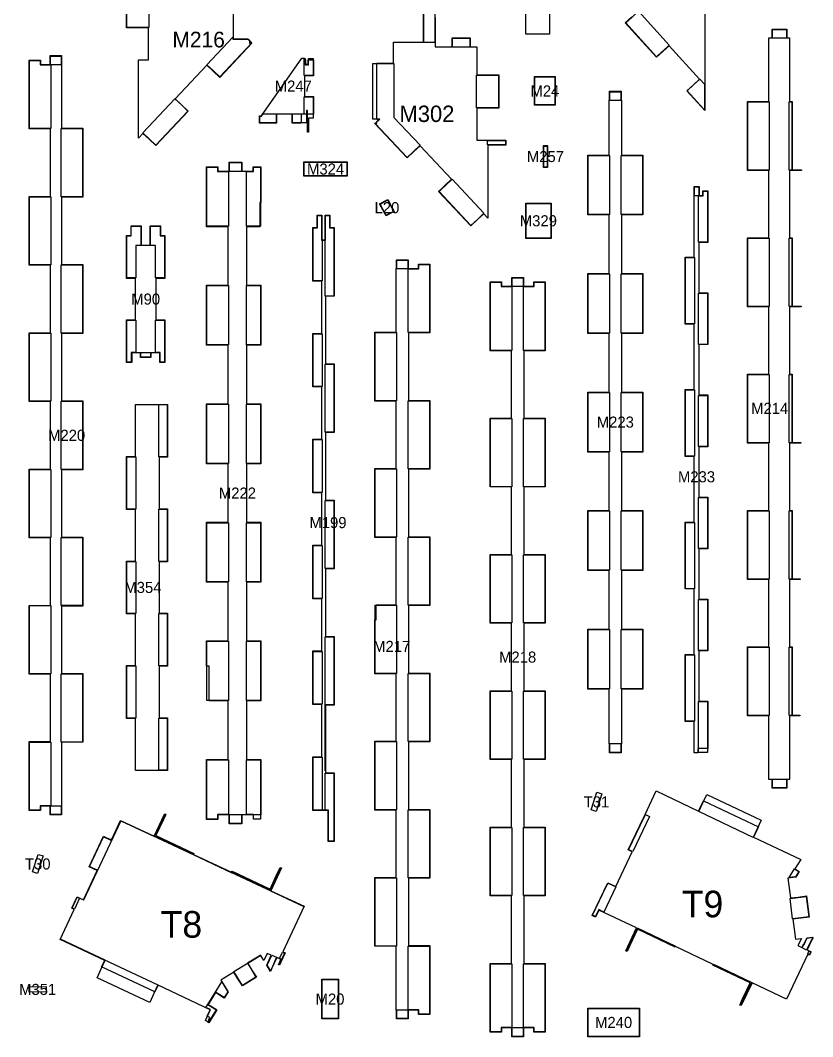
# Model space of a CAD drawing. Header units: millimetres. Extents: x 0 to 500, y 0 to 700.
# Drawn here: x 141 to 319.7, y 119 to 348.2 of the extents above; entities that cross this region are included whole.
import ezdxf
from ezdxf.enums import TextEntityAlignment as Align

# ---------------------------------------------------------------- set-up
doc = ezdxf.new("R2010")
doc.units = ezdxf.units.MM
doc.layers.add('CORTE', color=1, linetype='Continuous')
doc.layers.add('GRABADO', color=5, linetype='Continuous')

msp = doc.modelspace()

# ---------------------------------------------------------------- linework, layer by layer
at = {"layer": 'CORTE'}
for points in [[(189.01, 358.79), (189.01, 344), (192.37, 344), (192.75, 343.65), (192.75, 343), (193.28, 343), (186.03, 335.28), (184.52, 336.71), (183.11, 338.03), (175.99, 330.45), (177.4, 329.13), (178.92, 327.7), (171.6, 319.91), (170.08, 321.33), (168.67, 322.65), (167.67, 321.58), (167.67, 339.24), (169.95, 339.24), (169.95, 346.43), (167.55, 346.43), (166.15, 346.43), (165, 346.43), (165, 353.93)], [(260.35, 356.72), (260.35, 345), (255, 345), (255, 356.72)], [(295.38, 351.48), (295.38, 327.79), (291.32, 332.29), (292.81, 333.64), (294.2, 334.89), (287.37, 342.44), (285.99, 341.19), (285.86, 341.07), (284.49, 339.84), (277.47, 347.61), (278.96, 348.96)], [(234.57, 348.82), (234.57, 343.14), (234.57, 342.21), (238.39, 342.21), (238.39, 343.14), (238.39, 344.21), (242.51, 344.21), (242.51, 343.14), (242.51, 342.21), (244.01, 342.21), (244.01, 335.86), (246.41, 335.86), (248.96, 335.86), (248.96, 328.37), (246.41, 328.37), (244.01, 328.37), (244.01, 321.17), (246.41, 321.17), (250.52, 321.17), (250.52, 320.02), (246.49, 320.02), (246.49, 303.58), (245.58, 304.54), (244.17, 303.22), (242.65, 301.8), (235.35, 309.57), (235.35, 309.57), (236.09, 310.27), (236.87, 311), (238.28, 312.32), (231.19, 319.88), (229.78, 318.55), (228.26, 317.13), (220.93, 324.94), (221.47, 324.94), (221.47, 325.38), (221.9, 325.79), (221.47, 325.79), (221.47, 338.51), (222.92, 338.51), (225.2, 338.51), (225.2, 343.21), (231.95, 343.21), (231.95, 350.03)]]:
    msp.add_lwpolyline(points, dxfattribs=at)
for points in [[(313.87, 175), (310.57, 175), (310.57, 177), (309.83, 177), (309.83, 191.37), (305, 191.37), (305, 206.88), (309.83, 206.88), (309.83, 222.1), (305, 222.1), (305, 237.62), (309.83, 237.62), (309.83, 252.84), (305, 252.84), (305, 268.35), (309.83, 268.35), (309.83, 283.57), (305, 283.57), (305, 299.09), (309.83, 299.09), (309.83, 314.3), (305, 314.3), (305, 329.82), (309.83, 329.82), (309.83, 344.19), (310.57, 344.19), (310.57, 346.19), (313.87, 346.19), (313.87, 344.19), (314.49, 344.19), (314.49, 329.82), (315.06, 329.82), (315.06, 314.45), (317.23, 314.45), (317.23, 314.3), (314.49, 314.3), (314.49, 299.09), (315.06, 299.09), (315.06, 283.72), (317.13, 283.72), (317.13, 283.57), (314.49, 283.57), (314.49, 268.35), (315.06, 268.35), (315.06, 252.99), (317.03, 252.99), (317.03, 252.84), (314.49, 252.84), (314.49, 237.62), (315.06, 237.62), (315.06, 222.25), (316.93, 222.25), (316.93, 222.1), (314.49, 222.1), (314.49, 206.88), (315.06, 206.88), (315.06, 191.52), (316.83, 191.52), (316.83, 191.37), (314.49, 191.37), (314.49, 177), (313.87, 177), (313.87, 175)], [(150.3, 170.15), (150.33, 170.15), (150.33, 169), (147.8, 169), (147.8, 171), (145.56, 171), (145.56, 170), (143, 170), (143, 185.52), (147.83, 185.52), (147.83, 200.73), (143, 200.73), (143, 216.25), (147.83, 216.25), (147.83, 231.47), (143, 231.47), (143, 246.99), (147.83, 246.99), (147.83, 262.2), (143, 262.2), (143, 277.72), (147.83, 277.72), (147.83, 292.94), (143, 292.94), (143, 308.45), (147.83, 308.45), (147.83, 323.67), (143, 323.67), (143, 339.19), (145.56, 339.19), (145.56, 338.19), (147.8, 338.19), (147.8, 340.19), (150.33, 340.19), (150.33, 339.04), (150.3, 339.04), (150.3, 323.82), (155.13, 323.82), (155.13, 308.3), (150.3, 308.3), (150.3, 293.09), (155.13, 293.09), (155.13, 277.57), (150.3, 277.57), (150.3, 262.35), (155.13, 262.35), (155.13, 246.84), (150.3, 246.84), (150.3, 231.62), (155.13, 231.62), (155.13, 216.1), (150.3, 216.1), (150.3, 200.88), (155.13, 200.88), (155.13, 185.37), (150.3, 185.37), (150.3, 170.15)], [(205.46, 338.21), (205.46, 338.24), (205.87, 338.24), (205.87, 338.21), (205.98, 338.21), (205.98, 339.26), (207.13, 339.26), (207.13, 335.67), (205.13, 335.67), (205.13, 330.98), (207.13, 330.98), (207.13, 327.01), (205.72, 327.01), (205.72, 327.74), (205.61, 327.74), (205.61, 327.01), (204.36, 327.01), (204.36, 325), (202.32, 325), (202.32, 327), (198.81, 327), (198.81, 325), (195, 325), (195, 326.65), (195.39, 326.65), (204.5, 339.63), (205.13, 339.63), (205.13, 339.26), (205.36, 339.26), (205.36, 338.21), (205.46, 338.21)], [(257, 335.47), (261.67, 335.47), (261.67, 329), (257, 329), (257, 335.47)], [(276.53, 185), (276.53, 183), (273.9, 183), (273.9, 185), (273.83, 185), (273.83, 197.36), (269, 197.36), (269, 210.88), (273.83, 210.88), (273.83, 224.09), (269, 224.09), (269, 237.6), (273.83, 237.6), (273.83, 250.82), (269, 250.82), (269, 264.33), (273.83, 264.33), (273.83, 277.54), (269, 277.54), (269, 291.06), (273.83, 291.06), (273.83, 304.27), (269, 304.27), (269, 317.78), (273.83, 317.78), (273.83, 330.15), (273.9, 330.15), (273.9, 332.15), (276.53, 332.15), (276.53, 330.15), (276.61, 330.15), (276.61, 317.78), (281.43, 317.78), (281.43, 304.27), (276.61, 304.27), (276.61, 291.06), (281.43, 291.06), (281.43, 277.54), (276.61, 277.54), (276.61, 264.33), (281.43, 264.33), (281.43, 250.82), (276.61, 250.82), (276.61, 237.6), (281.43, 237.6), (281.43, 224.09), (276.61, 224.09), (276.61, 210.88), (281.43, 210.88), (281.43, 197.36), (276.61, 197.36), (276.61, 185), (276.53, 185)], [(259.92, 319.9), (259.92, 315), (259, 315), (259, 319.9), (259.92, 319.9)], [(205, 315.64), (205, 316.26), (214.75, 316.26), (214.75, 315.19), (214.75, 314.26), (214.75, 314.26), (214.75, 314.07), (214.75, 313), (205, 313), (205, 314.07), (205, 315), (205, 315), (205, 315.19), (205, 315.64)], [(188.15, 169), (185.61, 169), (185.61, 168), (183, 168), (183, 181.51), (187.92, 181.51), (187.92, 194.73), (183.66, 194.73), (183.66, 202.51), (183, 202.51), (183, 208.24), (187.92, 208.24), (187.92, 221.45), (183, 221.45), (183, 234.97), (187.92, 234.97), (187.92, 248.18), (183, 248.18), (183, 261.69), (187.92, 261.69), (187.92, 274.91), (183, 274.91), (183, 288.42), (187.92, 288.42), (187.92, 301.63), (183, 301.63), (183, 315.15), (185.61, 315.15), (185.61, 314.15), (188.15, 314.15), (188.15, 316.15), (190.99, 316.15), (190.99, 314.15), (193.53, 314.15), (193.53, 315.15), (195.28, 315.15), (195.28, 307.07), (195.02, 307.07), (195.02, 301.63), (192.08, 301.63), (192.08, 288.42), (195.28, 288.42), (195.28, 274.91), (192.08, 274.91), (192.08, 261.69), (195.28, 261.69), (195.28, 248.18), (192.08, 248.18), (192.08, 234.97), (195.28, 234.97), (195.28, 221.45), (192.08, 221.45), (192.08, 208.24), (195.28, 208.24), (195.28, 194.73), (192.08, 194.73), (192.08, 181.51), (195.28, 181.51), (195.28, 169), (193.54, 169), (193.54, 169), (190.99, 169), (190.99, 167), (188.15, 167), (188.15, 169)], [(291, 205.15), (293, 205.15), (293, 219.94), (291, 219.94), (291, 235.02), (293, 235.02), (293, 249.8), (291, 249.8), (291, 264.89), (293, 264.89), (293, 279.67), (291, 279.67), (291, 294.76), (293, 294.76), (293, 309.54), (292.97, 309.54), (292.97, 310.69), (294.09, 310.69), (294.09, 308.69), (294.92, 308.69), (294.92, 309.69), (296.07, 309.69), (296.07, 298.04), (294.07, 298.04), (294.07, 286.68), (296.07, 286.68), (296.07, 275.03), (294.07, 275.03), (294.07, 263.68), (296.07, 263.68), (296.07, 252.02), (294.07, 252.02), (294.07, 240.67), (296.07, 240.67), (296.07, 229.01), (294.07, 229.01), (294.07, 217.66), (296.07, 217.66), (296.07, 206.01), (294.07, 206.01), (294.07, 194.65), (296.07, 194.65), (296.07, 184), (293.79, 184), (293.79, 183), (293, 183), (293, 190.07), (291, 190.07), (291, 205.15)], [(225.36, 305.06), (224.47, 304.58), (223.53, 304.07), (222.07, 306.76), (223.9, 307.76), (225.36, 305.06)], [(260.75, 306.92), (260.75, 299), (255, 299), (255, 306.92), (260.75, 306.92)], [(211.83, 178.52), (211.83, 163), (210.76, 163), (210.49, 163), (210.49, 170), (208.08, 170), (207, 170), (207, 182.09), (209.01, 182.09), (209.01, 193.87), (207, 193.87), (207, 205.96), (209.01, 205.96), (209.01, 217.74), (207, 217.74), (207, 229.83), (209.01, 229.83), (209.01, 241.62), (207, 241.62), (207, 253.7), (209.01, 253.7), (209.01, 265.49), (207, 265.49), (207, 277.57), (209.01, 277.57), (209.01, 289.36), (207, 289.36), (207, 301.45), (208.01, 301.45), (208.01, 304.2), (209.05, 304.2), (209.05, 301.37), (209.05, 298.69), (209.79, 298.69), (209.79, 301.37), (209.79, 304.2), (210.83, 304.2), (210.83, 301.45), (211.83, 301.45), (211.83, 285.93), (210.76, 285.93), (209.83, 285.93), (209.83, 270.71), (210.76, 270.71), (211.83, 270.71), (211.83, 255.2), (210.76, 255.2), (209.83, 255.2), (209.83, 239.98), (210.76, 239.98), (211.83, 239.98), (211.83, 224.46), (211.2, 224.46), (210.76, 224.46), (209.83, 224.46), (209.83, 209.25), (210.76, 209.25), (211.83, 209.25), (211.83, 193.73), (210.87, 193.73), (210.76, 193.73), (209.83, 193.73), (209.83, 178.52), (210.76, 178.52), (211.83, 178.52)], [(165, 271), (165, 280.64), (167, 280.64), (167, 289.98), (165, 289.98), (165, 299.63), (166, 299.63), (166, 301.8), (168.31, 301.8), (168.31, 297.45), (170.32, 297.45), (170.32, 301.8), (172.63, 301.8), (172.63, 299.63), (173.63, 299.63), (173.63, 289.98), (171.63, 289.98), (171.63, 280.64), (173.63, 280.64), (173.63, 271), (172.48, 271), (172.48, 273.15), (170.47, 273.15), (170.47, 272.16), (168.16, 272.16), (168.16, 273.15), (166.15, 273.15), (166.15, 271), (165, 271)], [(225.89, 123), (225.89, 125), (225.83, 125), (225.83, 139.37), (221, 139.37), (221, 154.88), (225.83, 154.88), (225.83, 170.1), (221, 170.1), (221, 185.62), (225.83, 185.62), (225.83, 200.84), (221, 200.84), (221, 213.01), (221.25, 213.01), (221.25, 216.35), (225.83, 216.35), (225.83, 231.57), (221, 231.57), (221, 247.09), (225.83, 247.09), (225.83, 262.3), (221, 262.3), (221, 277.82), (225.83, 277.82), (225.83, 292.19), (225.89, 292.19), (225.89, 294.19), (228.52, 294.19), (228.52, 292.19), (230.84, 292.19), (230.84, 293.19), (233.41, 293.19), (233.41, 277.67), (228.58, 277.67), (228.58, 262.45), (233.41, 262.45), (233.41, 246.94), (228.58, 246.94), (228.58, 231.72), (233.41, 231.72), (233.41, 216.2), (228.58, 216.2), (228.58, 200.99), (233.41, 200.99), (233.41, 185.47), (228.58, 185.47), (228.58, 170.25), (233.41, 170.25), (233.41, 154.73), (228.58, 154.73), (228.58, 139.52), (233.41, 139.52), (233.41, 124), (230.84, 124), (230.84, 125), (228.52, 125), (228.52, 123), (225.89, 123)], [(254.52, 119), (251.89, 119), (251.89, 121), (249.56, 121), (249.56, 120), (247, 120), (247, 135.52), (251.83, 135.52), (251.83, 150.73), (247, 150.73), (247, 166.25), (251.83, 166.25), (251.83, 181.47), (247, 181.47), (247, 196.99), (251.83, 196.99), (251.83, 212.2), (247, 212.2), (247, 227.72), (251.83, 227.72), (251.83, 242.94), (247, 242.94), (247, 258.45), (251.83, 258.45), (251.83, 273.67), (247, 273.67), (247, 289.19), (249.56, 289.19), (249.56, 288.19), (251.89, 288.19), (251.89, 290.19), (254.52, 290.19), (254.52, 288.19), (256.84, 288.19), (256.84, 289.19), (259.41, 289.19), (259.41, 273.67), (254.58, 273.67), (254.58, 258.45), (259.41, 258.45), (259.41, 242.94), (254.58, 242.94), (254.58, 227.72), (259.41, 227.72), (259.41, 212.2), (254.58, 212.2), (254.58, 196.99), (259.41, 196.99), (259.41, 181.47), (254.58, 181.47), (254.58, 166.25), (259.41, 166.25), (259.41, 150.73), (254.58, 150.73), (254.58, 135.52), (259.41, 135.52), (259.41, 120), (256.84, 120), (256.84, 121), (254.52, 121), (254.52, 119)], [(165, 202.7), (167, 202.7), (167, 214.32), (165, 214.32), (165, 226.25), (167, 226.25), (167, 237.87), (165, 237.87), (165, 249.8), (167, 249.8), (167, 261.57), (174.24, 261.57), (174.24, 249.65), (172.35, 249.65), (172.35, 238.02), (174.24, 238.02), (174.24, 226.1), (172.35, 226.1), (172.35, 214.47), (174.24, 214.47), (174.24, 202.55), (172.35, 202.55), (172.35, 190.92), (174.24, 190.92), (174.24, 179), (167, 179), (167, 190.77), (165, 190.77), (165, 202.7)], [(271.53, 147.54), (270.78, 145.97), (270, 146.34), (273.51, 153.72), (274.48, 153.26), (275.31, 152.87), (279.03, 160.68), (278.12, 161.11), (280.75, 166.64), (281.94, 169.13), (284.44, 174.4), (293.99, 169.86), (294.88, 171.72), (295.1, 172.2), (307.49, 166.31), (307.26, 165.84), (306.37, 163.97), (317.02, 158.91), (315.72, 156.84), (316.7, 156.23), (315.91, 154.98), (314.13, 154.76), (314.69, 150.27), (316.43, 150.49), (318.32, 150.72), (318.92, 145.93), (317.02, 145.7), (315.28, 145.48), (315.84, 140.99), (317.18, 141.16), (316.4, 139.52), (317.29, 139.1), (317.64, 139.83), (317.77, 139.77), (318.51, 141.32), (319.68, 141.47), (319.72, 141.21), (319.6, 140.97), (318.45, 138.55), (319.37, 138.11), (319.04, 137.41), (318.64, 137.6), (313.81, 127.45), (306.04, 131.14), (303.59, 126), (303.28, 126.14), (303.93, 127.5), (305.65, 131.12), (297.2, 135.14), (297.28, 135.31), (288.79, 139.34), (288.71, 139.18), (280.23, 143.21), (278.5, 139.58), (277.86, 138.23), (277.58, 138.36), (280.02, 143.51), (271.53, 147.54)], [(270.9, 169.77), (269.77, 170.13), (271.05, 174.11), (272.17, 173.75), (270.9, 169.77)], [(160.07, 136.2), (149.99, 140.92), (153.17, 147.71), (152.65, 147.96), (153.86, 150.54), (154.44, 150.26), (155.28, 149.87), (158.37, 156.47), (157.53, 156.87), (156.56, 157.32), (159.77, 164.19), (160.49, 163.86), (160.75, 163.74), (161.58, 163.35), (163.65, 167.76), (171.22, 164.22), (173.54, 169.17), (173.82, 169.04), (173.32, 167.97), (171.62, 164.33), (180.2, 160.32), (180.09, 160.08), (188.68, 156.06), (188.79, 156.3), (197.35, 152.29), (199.05, 155.93), (199.64, 157.18), (199.95, 157.04), (197.55, 151.91), (205.05, 148.4), (200.24, 138.12), (200.74, 137.89), (199.75, 135.78), (199.45, 135.14), (199.36, 135.19), (199.28, 135.23), (199.8, 136.4), (198.85, 136.82), (197.78, 134.43), (197.47, 133.73), (196.62, 135.1), (197.63, 137.37), (196.69, 137.79), (195.96, 136.17), (195.26, 137.31), (192.36, 135.51), (193.28, 134.02), (194.27, 132.4), (191.11, 130.45), (190.11, 132.07), (189.19, 133.56), (186.29, 131.77), (187.9, 129.14), (187.01, 127.71), (185.97, 128.36), (185.06, 128.93), (183.4, 126.27), (184.31, 125.7), (185.25, 125.11), (185.35, 125.05), (183.53, 122.13), (183.29, 122.28), (183.76, 123.3), (183.15, 123.59), (183.85, 125.08), (172.1, 130.58), (171.4, 129.08), (159.37, 134.71), (160.07, 136.2)], [(144.9, 155.77), (143.77, 156.13), (145.05, 160.11), (146.17, 159.75), (144.9, 155.77)], [(209, 123), (209, 131.94), (212.77, 131.94), (212.77, 123), (210.77, 123), (210.77, 123), (209, 123)], [(143.06, 129.04), (143.04, 130.22), (146.83, 130.28), (146.85, 129.1), (143.06, 129.04)], [(269, 125.42), (280.65, 125.42), (280.65, 119), (269, 119), (269, 125.42)]]:
    msp.add_lwpolyline(points, close=True, dxfattribs=at)
at = {"layer": 'GRABADO'}
for points in [[(165.07, 353.86), (167.55, 353.86), (170.03, 353.86), (170.03, 346.51), (167.55, 346.51), (166.15, 346.51), (165.07, 346.51), (165.07, 353.86)], [(232.02, 343.14), (232.02, 349.96), (234.5, 349.96), (234.5, 348.82), (234.5, 343.14), (232.02, 343.14)], [(277.57, 347.6), (279.01, 348.9), (280.45, 350.2), (287.38, 342.54), (285.94, 341.24), (285.81, 341.13), (284.5, 339.94), (277.57, 347.6)], [(313.8, 346.11), (313.8, 345.11), (313.8, 344.11), (310.64, 344.11), (310.64, 345.11), (310.64, 346.11), (313.8, 346.11)], [(193.25, 343.07), (186.03, 335.39), (184.57, 336.76), (183.1, 338.13), (188.94, 344.35), (188.94, 343.93), (192.34, 343.93), (193.25, 343.07)], [(238.47, 342.14), (238.47, 343.14), (238.47, 344.14), (242.44, 344.14), (242.44, 343.14), (242.44, 342.14), (238.47, 342.14)], [(143.07, 339.11), (145.49, 339.11), (145.49, 338.11), (147.87, 338.11), (147.87, 339.11), (147.87, 340.11), (150.26, 340.11), (150.26, 339.11), (150.22, 339.11), (150.22, 338.11), (147.9, 338.11), (147.9, 323.75), (145.49, 323.75), (143.07, 323.75), (143.07, 339.11)], [(205.05, 339.56), (205.28, 339.56), (205.28, 338.13), (205.54, 338.13), (205.54, 338.17), (205.8, 338.17), (205.8, 338.13), (206.05, 338.13), (206.05, 339.56), (207.05, 339.56), (207.05, 335.74), (206.05, 335.74), (205.05, 335.74), (205.05, 339.56)], [(225.28, 326.28), (231.19, 319.98), (229.73, 318.61), (228.26, 317.23), (221.07, 324.9), (222.09, 325.86), (220.56, 325.86), (220.56, 338.44), (222.92, 338.44), (225.28, 338.44), (225.28, 326.28)], [(243.94, 335.79), (246.41, 335.79), (248.89, 335.79), (248.89, 328.44), (246.41, 328.44), (243.94, 328.44), (243.94, 335.79)], [(261.6, 329.07), (257.08, 329.07), (257.08, 335.39), (259.46, 335.39), (261.6, 335.39), (261.6, 329.07)], [(295.11, 328.2), (291.42, 332.28), (292.86, 333.58), (294.3, 334.88), (295.31, 333.77), (295.31, 327.99), (295.11, 328.2)], [(171.6, 320.01), (170.14, 321.39), (168.67, 322.76), (175.89, 330.45), (177.35, 329.07), (178.82, 327.7), (171.6, 320.01)], [(205.8, 322.96), (205.8, 325.07), (205.8, 327.81), (205.54, 327.81), (205.54, 325.07), (205.28, 325.07), (202.39, 325.07), (202.39, 326.07), (202.39, 327.08), (205.05, 327.08), (205.05, 330.91), (206.05, 330.91), (207.05, 330.91), (207.05, 326.07), (206.05, 326.07), (206.05, 325.07), (206.05, 322.96), (205.8, 322.96)], [(276.46, 332.07), (276.46, 331.07), (276.46, 330.07), (273.97, 330.07), (273.97, 331.07), (273.97, 332.07), (276.46, 332.07)], [(305.07, 329.75), (307.49, 329.75), (309.9, 329.75), (309.9, 314.38), (307.49, 314.38), (305.07, 314.38), (305.07, 329.75)], [(314.42, 329.75), (314.99, 329.75), (314.99, 314.38), (316.85, 314.38), (314.42, 314.38), (314.42, 329.75)], [(195.07, 325.07), (195.07, 326.07), (195.07, 326.58), (195.43, 326.58), (195.78, 327.08), (198.73, 327.08), (198.73, 326.07), (198.73, 325.07), (195.07, 325.07)], [(155.05, 308.38), (152.64, 308.38), (150.22, 308.38), (150.22, 323.75), (152.64, 323.75), (155.05, 323.75), (155.05, 308.38)], [(246.41, 320.09), (246.41, 321.09), (250.44, 321.09), (250.44, 320.09), (246.41, 320.09)], [(259.85, 319.82), (259.85, 315.07), (259.07, 315.07), (259.07, 319.82), (259.85, 319.82)], [(269.07, 317.71), (271.49, 317.71), (273.9, 317.71), (273.9, 304.34), (271.49, 304.34), (269.07, 304.34), (269.07, 317.71)], [(281.36, 304.34), (278.95, 304.34), (276.53, 304.34), (276.53, 317.71), (278.95, 317.71), (281.36, 317.71), (281.36, 304.34)], [(183.07, 315.07), (185.54, 315.07), (185.54, 314.07), (188, 314.07), (188, 301.71), (185.54, 301.71), (183.07, 301.71), (183.07, 315.07)], [(190.92, 316.07), (190.92, 315.07), (190.92, 314.07), (188.23, 314.07), (188.23, 315.07), (188.23, 316.07), (190.92, 316.07)], [(195.21, 301.71), (193.61, 301.71), (192.01, 301.71), (192.01, 314.07), (193.61, 314.07), (193.61, 315.07), (195.21, 315.07), (195.21, 301.71)], [(205.08, 316.19), (214.68, 316.19), (214.68, 315.19), (214.68, 314.19), (214.68, 314.19), (214.68, 314.07), (214.68, 313.08), (205.08, 313.08), (205.08, 314.07), (205.08, 315.07), (205.08, 315.07), (205.08, 315.19), (205.08, 315.64), (205.08, 316.19)], [(245.58, 304.65), (244.12, 303.28), (242.66, 301.9), (235.46, 309.57), (236.14, 310.21), (236.92, 310.94), (238.39, 312.32), (245.58, 304.65)], [(295.99, 298.11), (294.99, 298.11), (293.99, 298.11), (293.99, 308.62), (293.08, 308.62), (293.08, 309.62), (293.05, 309.62), (293.05, 310.62), (294.02, 310.62), (294.02, 309.62), (294.02, 308.62), (294.99, 308.62), (294.99, 309.62), (295.99, 309.62), (295.99, 298.11)], [(143.07, 308.38), (145.49, 308.38), (147.9, 308.38), (147.9, 293.01), (145.49, 293.01), (143.07, 293.01), (143.07, 308.38)], [(225.26, 305.09), (224.44, 304.65), (223.56, 304.17), (222.17, 306.73), (223.87, 307.65), (225.26, 305.09)], [(260.67, 299.07), (259.15, 299.07), (256.94, 299.07), (256.11, 299.07), (256.08, 299.07), (255.69, 299.07), (255.08, 299.07), (255.08, 306.84), (255.69, 306.84), (256.08, 306.84), (256.11, 306.84), (256.94, 306.84), (259.15, 306.84), (260.67, 306.84), (260.67, 299.07)], [(207.07, 301.37), (208.08, 301.37), (208.08, 304.13), (208.97, 304.13), (208.97, 301.37), (208.97, 298.61), (209.86, 298.61), (209.86, 301.37), (209.86, 304.13), (210.76, 304.13), (210.76, 301.37), (211.76, 301.37), (211.76, 286), (210.76, 286), (209.76, 286), (209.76, 298.61), (209.09, 298.61), (209.09, 289.43), (208.08, 289.43), (207.07, 289.43), (207.07, 301.37)], [(165.07, 299.55), (166.07, 299.55), (166.07, 299.55), (166.07, 301.73), (168.23, 301.73), (168.23, 299.55), (168.23, 297.37), (167.07, 297.37), (167.07, 290.06), (166.07, 290.06), (165.07, 290.06), (165.07, 299.55)], [(172.55, 301.73), (172.55, 299.55), (172.55, 299.55), (173.55, 299.55), (173.55, 290.06), (172.55, 290.06), (171.55, 290.06), (171.55, 297.37), (170.39, 297.37), (170.39, 299.55), (170.39, 301.73), (172.55, 301.73)], [(305.07, 299.01), (307.49, 299.01), (309.9, 299.01), (309.9, 283.64), (307.49, 283.64), (305.07, 283.64), (305.07, 299.01)], [(314.42, 299.01), (314.99, 299.01), (314.99, 283.64), (316.75, 283.64), (314.42, 283.64), (314.42, 299.01)], [(228.44, 294.11), (228.44, 293.11), (228.44, 292.11), (225.97, 292.11), (225.97, 293.11), (225.97, 294.11), (228.44, 294.11)], [(291.08, 294.68), (292.08, 294.68), (293.08, 294.68), (293.08, 279.75), (292.08, 279.75), (291.08, 279.75), (291.08, 294.68)], [(155.05, 277.64), (152.64, 277.64), (150.22, 277.64), (150.22, 293.01), (152.64, 293.01), (155.05, 293.01), (155.05, 277.64)], [(233.33, 277.75), (230.92, 277.75), (228.5, 277.75), (228.5, 292.11), (230.92, 292.11), (230.92, 293.11), (233.33, 293.11), (233.33, 277.75)], [(247.07, 289.11), (249.49, 289.11), (249.49, 288.11), (251.9, 288.11), (251.9, 273.75), (249.49, 273.75), (247.07, 273.75), (247.07, 289.11)], [(254.44, 290.11), (254.44, 289.11), (254.44, 288.11), (251.97, 288.11), (251.97, 289.11), (251.97, 290.11), (254.44, 290.11)], [(259.33, 273.75), (256.92, 273.75), (254.5, 273.75), (254.5, 288.11), (256.92, 288.11), (256.92, 289.11), (259.33, 289.11), (259.33, 273.75)], [(269.07, 290.98), (271.49, 290.98), (273.9, 290.98), (273.9, 277.62), (271.49, 277.62), (269.07, 277.62), (269.07, 290.98)], [(281.36, 277.62), (278.95, 277.62), (276.53, 277.62), (276.53, 290.98), (278.95, 290.98), (281.36, 290.98), (281.36, 277.62)], [(183.07, 288.34), (185.54, 288.34), (188, 288.34), (188, 274.98), (185.54, 274.98), (183.07, 274.98), (183.07, 288.34)], [(195.21, 274.98), (193.61, 274.98), (192.01, 274.98), (192.01, 288.34), (193.61, 288.34), (195.21, 288.34), (195.21, 274.98)], [(295.99, 275.1), (294.99, 275.1), (293.99, 275.1), (293.99, 286.61), (294.99, 286.61), (295.99, 286.61), (295.99, 275.1)], [(165.07, 280.57), (166.07, 280.57), (167.07, 280.57), (167.07, 273.23), (166.07, 273.23), (166.07, 271.07), (165.07, 271.07), (165.07, 280.57)], [(173.55, 271.07), (172.55, 271.07), (172.55, 273.23), (171.55, 273.23), (171.55, 280.57), (172.55, 280.57), (173.55, 280.57), (173.55, 271.07)], [(143.07, 277.64), (145.49, 277.64), (147.9, 277.64), (147.9, 262.28), (145.49, 262.28), (143.07, 262.28), (143.07, 277.64)], [(207.07, 277.5), (208.08, 277.5), (209.09, 277.5), (209.09, 265.56), (208.08, 265.56), (207.07, 265.56), (207.07, 277.5)], [(221.07, 277.75), (223.49, 277.75), (225.9, 277.75), (225.9, 262.38), (223.49, 262.38), (221.07, 262.38), (221.07, 277.75)], [(170.39, 273.23), (170.39, 272.24), (168.23, 272.24), (168.23, 273.23), (170.39, 273.23)], [(209.76, 270.64), (210.76, 270.64), (211.76, 270.64), (211.76, 255.27), (210.76, 255.27), (209.76, 255.27), (209.76, 270.64)], [(305.07, 268.28), (307.49, 268.28), (309.9, 268.28), (309.9, 252.91), (307.49, 252.91), (305.07, 252.91), (305.07, 268.28)], [(314.42, 268.28), (314.99, 268.28), (314.99, 252.91), (316.66, 252.91), (314.42, 252.91), (314.42, 268.28)], [(269.07, 264.25), (271.49, 264.25), (273.9, 264.25), (273.9, 250.89), (271.49, 250.89), (269.07, 250.89), (269.07, 264.25)], [(281.36, 250.89), (278.95, 250.89), (276.53, 250.89), (276.53, 264.25), (278.95, 264.25), (281.36, 264.25), (281.36, 250.89)], [(291.08, 264.81), (292.08, 264.81), (293.08, 264.81), (293.08, 249.88), (292.08, 249.88), (291.08, 249.88), (291.08, 264.81)], [(295.99, 252.1), (294.99, 252.1), (293.99, 252.1), (293.99, 263.6), (294.99, 263.6), (295.99, 263.6), (295.99, 252.1)], [(155.05, 246.91), (152.64, 246.91), (150.22, 246.91), (150.22, 262.28), (152.64, 262.28), (155.05, 262.28), (155.05, 246.91)], [(172.28, 261.5), (174.17, 261.5), (174.17, 249.72), (172.28, 249.72), (172.28, 261.5)], [(183.07, 261.62), (185.54, 261.62), (188, 261.62), (188, 248.25), (185.54, 248.25), (183.07, 248.25), (183.07, 261.62)], [(195.21, 248.25), (193.61, 248.25), (192.01, 248.25), (192.01, 261.62), (193.61, 261.62), (195.21, 261.62), (195.21, 248.25)], [(233.33, 247.01), (230.92, 247.01), (228.5, 247.01), (228.5, 262.38), (230.92, 262.38), (233.33, 262.38), (233.33, 247.01)], [(247.07, 258.38), (249.49, 258.38), (251.9, 258.38), (251.9, 243.01), (249.49, 243.01), (247.07, 243.01), (247.07, 258.38)], [(259.33, 243.01), (256.92, 243.01), (254.5, 243.01), (254.5, 258.38), (256.92, 258.38), (259.33, 258.38), (259.33, 243.01)], [(207.07, 253.63), (208.08, 253.63), (209.09, 253.63), (209.09, 241.69), (208.08, 241.69), (207.07, 241.69), (207.07, 253.63)], [(165.07, 249.72), (166.07, 249.72), (167.07, 249.72), (167.07, 237.95), (166.07, 237.95), (165.07, 237.95), (165.07, 249.72)], [(143.07, 246.91), (145.49, 246.91), (147.9, 246.91), (147.9, 231.54), (145.49, 231.54), (143.07, 231.54), (143.07, 246.91)], [(221.07, 247.01), (223.49, 247.01), (225.9, 247.01), (225.9, 231.64), (223.49, 231.64), (221.07, 231.64), (221.07, 247.01)], [(209.76, 239.91), (210.76, 239.91), (211.76, 239.91), (211.76, 224.54), (211.2, 224.54), (210.76, 224.54), (209.76, 224.54), (209.76, 239.91)], [(295.99, 229.09), (294.99, 229.09), (293.99, 229.09), (293.99, 240.59), (294.99, 240.59), (295.99, 240.59), (295.99, 229.09)], [(172.28, 237.95), (174.17, 237.95), (174.17, 226.17), (172.28, 226.17), (172.28, 237.95)], [(269.07, 237.53), (271.49, 237.53), (273.9, 237.53), (273.9, 224.16), (271.49, 224.16), (269.07, 224.16), (269.07, 237.53)], [(281.36, 224.16), (278.95, 224.16), (276.53, 224.16), (276.53, 237.53), (278.95, 237.53), (281.36, 237.53), (281.36, 224.16)], [(305.07, 237.54), (307.49, 237.54), (309.9, 237.54), (309.9, 222.18), (307.49, 222.18), (305.07, 222.18), (305.07, 237.54)], [(314.42, 237.54), (314.99, 237.54), (314.99, 222.18), (316.56, 222.18), (314.42, 222.18), (314.42, 237.54)], [(183.07, 234.89), (185.54, 234.89), (188, 234.89), (188, 221.53), (185.54, 221.53), (183.07, 221.53), (183.07, 234.89)], [(195.21, 221.53), (193.61, 221.53), (192.01, 221.53), (192.01, 234.89), (193.61, 234.89), (195.21, 234.89), (195.21, 221.53)], [(291.08, 234.95), (292.08, 234.95), (293.08, 234.95), (293.08, 220.01), (292.08, 220.01), (291.08, 220.01), (291.08, 234.95)], [(155.05, 216.18), (152.64, 216.18), (150.22, 216.18), (150.22, 231.54), (152.64, 231.54), (155.05, 231.54), (155.05, 216.18)], [(233.33, 216.28), (230.92, 216.28), (228.5, 216.28), (228.5, 231.64), (230.92, 231.64), (233.33, 231.64), (233.33, 216.28)], [(207.07, 229.75), (208.08, 229.75), (209.09, 229.75), (209.09, 217.82), (208.08, 217.82), (207.07, 217.82), (207.07, 229.75)], [(247.07, 227.64), (249.49, 227.64), (251.9, 227.64), (251.9, 212.28), (249.49, 212.28), (247.07, 212.28), (247.07, 227.64)], [(259.33, 212.28), (256.92, 212.28), (254.5, 212.28), (254.5, 227.64), (256.92, 227.64), (259.33, 227.64), (259.33, 212.28)], [(165.07, 226.17), (166.07, 226.17), (167.07, 226.17), (167.07, 214.4), (166.07, 214.4), (165.07, 214.4), (165.07, 226.17)], [(143.07, 216.18), (145.49, 216.18), (147.9, 216.18), (147.9, 200.81), (145.49, 200.81), (143.07, 200.81), (143.07, 216.18)], [(221.07, 216.28), (223.49, 216.28), (225.9, 216.28), (225.9, 200.91), (223.49, 200.91), (221.07, 200.91), (221.07, 216.28)], [(295.99, 206.08), (294.99, 206.08), (293.99, 206.08), (293.99, 217.59), (294.99, 217.59), (295.99, 217.59), (295.99, 206.08)], [(172.28, 214.4), (174.17, 214.4), (174.17, 202.62), (172.28, 202.62), (172.28, 214.4)], [(211.76, 193.81), (210.87, 193.81), (210.76, 193.81), (209.76, 193.81), (209.76, 178.95), (209.76, 209.17), (210.76, 209.17), (211.76, 209.17), (211.76, 199.95), (211.76, 193.81)], [(269.07, 210.8), (271.49, 210.8), (273.9, 210.8), (273.9, 197.44), (271.49, 197.44), (269.07, 197.44), (269.07, 210.8)], [(281.36, 197.44), (278.95, 197.44), (276.53, 197.44), (276.53, 210.8), (278.95, 210.8), (281.36, 210.8), (281.36, 197.44)], [(183.07, 208.16), (185.54, 208.16), (188, 208.16), (188, 194.8), (185.54, 194.8), (183.07, 194.8), (183.07, 208.16)], [(195.21, 194.8), (193.61, 194.8), (192.01, 194.8), (192.01, 208.16), (193.61, 208.16), (195.21, 208.16), (195.21, 194.8)], [(305.07, 206.81), (307.49, 206.81), (309.9, 206.81), (309.9, 191.44), (307.49, 191.44), (305.07, 191.44), (305.07, 206.81)], [(314.42, 206.81), (314.99, 206.81), (314.99, 191.44), (316.46, 191.44), (314.42, 191.44), (314.42, 206.81)], [(207.07, 205.88), (208.08, 205.88), (209.09, 205.88), (209.09, 193.95), (208.08, 193.95), (207.07, 193.95), (207.07, 205.88)], [(291.08, 205.08), (292.08, 205.08), (293.08, 205.08), (293.08, 190.14), (292.08, 190.14), (291.08, 190.14), (291.08, 205.08)], [(165.07, 202.62), (166.07, 202.62), (167.07, 202.62), (167.07, 190.85), (166.07, 190.85), (165.07, 190.85), (165.07, 202.62)], [(155.05, 185.44), (152.64, 185.44), (150.22, 185.44), (150.22, 200.81), (152.64, 200.81), (155.05, 200.81), (155.05, 185.44)], [(233.33, 185.54), (230.92, 185.54), (228.5, 185.54), (228.5, 200.91), (230.92, 200.91), (233.33, 200.91), (233.33, 185.54)], [(247.07, 196.91), (249.49, 196.91), (251.9, 196.91), (251.9, 181.54), (249.49, 181.54), (247.07, 181.54), (247.07, 196.91)], [(259.33, 181.54), (256.92, 181.54), (254.5, 181.54), (254.5, 196.91), (256.92, 196.91), (259.33, 196.91), (259.33, 181.54)], [(295.99, 183.07), (293.99, 183.07), (293.99, 194.58), (294.99, 194.58), (295.99, 194.58), (295.99, 183.07)], [(172.28, 179.07), (172.28, 190.85), (174.17, 190.85), (174.17, 179.07), (172.28, 179.07)], [(147.87, 169.07), (147.87, 170.07), (147.87, 171.07), (145.49, 171.07), (145.49, 170.07), (143.07, 170.07), (143.07, 185.44), (145.49, 185.44), (147.9, 185.44), (147.9, 171.07), (150.22, 171.07), (150.22, 170.07), (150.26, 170.07), (150.26, 169.07), (147.87, 169.07)], [(221.07, 185.54), (223.49, 185.54), (225.9, 185.54), (225.9, 170.18), (223.49, 170.18), (221.07, 170.18), (221.07, 185.54)], [(273.97, 183.07), (273.97, 184.07), (273.97, 185.07), (276.46, 185.07), (276.46, 184.07), (276.46, 183.07), (273.97, 183.07)], [(183.07, 168.07), (183.07, 181.44), (185.54, 181.44), (188, 181.44), (188, 169.07), (185.54, 169.07), (185.54, 168.07), (183.07, 168.07)], [(195.21, 168.07), (193.61, 168.07), (193.61, 169.07), (192.01, 169.07), (192.01, 181.44), (193.61, 181.44), (195.21, 181.44), (195.21, 168.07)], [(211.76, 163.08), (210.76, 163.08), (210.57, 163.08), (210.57, 170.07), (208.08, 170.07), (207.07, 170.07), (207.07, 182.01), (208.08, 182.01), (209.09, 182.01), (209.09, 170.07), (208.08, 170.07), (209.76, 170.07), (209.76, 178.44), (210.76, 178.44), (211.76, 178.44), (211.76, 166.15), (211.76, 163.08)], [(310.64, 175.07), (310.64, 176.07), (310.64, 177.07), (313.8, 177.07), (313.8, 176.07), (313.8, 175.07), (310.64, 175.07)], [(308.11, 167.8), (307.19, 165.87), (306.27, 163.94), (294.03, 169.76), (294.94, 171.69), (295.86, 173.62), (308.11, 167.8)], [(233.33, 154.81), (230.92, 154.81), (228.5, 154.81), (228.5, 170.18), (230.92, 170.18), (233.33, 170.18), (233.33, 154.81)], [(159.81, 164.09), (160.46, 163.79), (160.72, 163.67), (161.62, 163.25), (163.69, 167.66), (155.32, 149.77), (158.47, 156.51), (157.56, 156.93), (156.66, 157.36), (159.81, 164.09)], [(199.7, 157.07), (199.85, 157), (197.45, 151.87), (204.95, 148.36), (204.95, 148.36), (163.69, 167.66), (171.26, 164.12), (173.66, 169.26), (173.81, 169.19), (173.25, 168), (171.52, 164.3), (180.1, 160.28), (179.99, 160.04), (188.72, 155.96), (188.83, 156.2), (197.39, 152.19), (199.12, 155.89), (199.68, 157.08), (199.7, 157.07)], [(188.23, 167.07), (188.23, 168.07), (188.23, 169.07), (190.92, 169.07), (190.92, 168.07), (190.92, 167.07), (188.23, 167.07)], [(282.91, 168.67), (279.13, 160.72), (278.22, 161.15), (280.82, 166.61), (280.82, 166.61), (282, 169.1), (282, 169.1), (282.91, 168.67)], [(247.07, 166.18), (249.49, 166.18), (251.9, 166.18), (251.9, 150.81), (249.49, 150.81), (247.07, 150.81), (247.07, 166.18)], [(259.33, 150.81), (256.92, 150.81), (254.5, 150.81), (254.5, 166.18), (256.92, 166.18), (259.33, 166.18), (259.33, 150.81)], [(315.62, 156.82), (316.59, 156.21), (315.86, 155.05), (314.39, 154.87), (315.62, 156.82)], [(221.07, 154.81), (223.49, 154.81), (225.9, 154.81), (225.9, 139.44), (223.49, 139.44), (221.07, 139.44), (221.07, 154.81)], [(272.43, 151.29), (273.54, 153.62), (274.44, 153.2), (275.35, 152.77), (272.65, 147.1), (271.5, 147.64), (270.75, 146.07), (270.1, 146.38), (272.43, 151.29)], [(153.27, 147.75), (152.75, 147.99), (153.89, 150.44), (154.41, 150.2), (154.41, 150.2), (153.27, 147.75)], [(318.83, 146), (317.02, 145.77), (315.2, 145.55), (314.62, 150.19), (316.44, 150.41), (318.26, 150.64), (318.83, 146)], [(288.75, 139.44), (288.67, 139.28), (280.19, 143.31), (278.43, 139.61), (277.82, 138.33), (277.68, 138.4), (280.12, 143.54), (288.75, 139.44)], [(158.33, 132.29), (159.25, 134.27), (160.17, 136.24), (150.09, 140.95), (150.09, 140.95), (172.06, 130.68), (171.14, 128.7), (170.21, 126.73), (158.33, 132.29)], [(317.33, 139), (318.39, 141.23), (319.72, 141.4), (319.53, 141), (318.35, 138.52), (317.33, 139)], [(199.46, 136.64), (200.14, 138.09), (200.64, 137.85), (199.72, 135.88), (199.71, 135.89), (199.7, 135.89), (199.7, 135.89), (199.72, 135.88), (199.42, 135.24), (199.39, 135.25), (199.37, 135.26), (199.9, 136.44), (199.27, 136.72), (199.46, 136.64)], [(233.33, 124.07), (230.92, 124.07), (230.92, 125.07), (228.5, 125.07), (228.5, 139.44), (230.92, 139.44), (233.33, 139.44), (233.33, 124.07)], [(318.6, 137.7), (318.87, 138.27), (319.27, 138.08), (319, 137.51), (318.6, 137.7)], [(195.29, 137.41), (192.25, 135.54), (193.21, 133.98), (194.17, 132.43), (191.14, 130.56), (190.18, 132.11), (189.22, 133.66), (195.29, 137.41)], [(198.82, 136.92), (197.72, 134.46), (197.46, 133.89), (196.71, 135.11), (197.73, 137.41), (198.82, 136.92)], [(247.07, 120.07), (247.07, 135.44), (249.49, 135.44), (251.9, 135.44), (251.9, 121.07), (249.49, 121.07), (249.49, 120.07), (247.07, 120.07)], [(259.33, 120.07), (256.92, 120.07), (256.92, 121.07), (254.5, 121.07), (254.5, 135.44), (256.92, 135.44), (259.33, 135.44), (259.33, 120.07)], [(306, 131.24), (303.56, 126.1), (303.38, 126.18), (303.99, 127.46), (305.75, 131.16), (297.3, 135.18), (297.38, 135.34), (306, 131.24)], [(186.47, 131.33), (187.82, 129.14), (186.98, 127.81), (186.01, 128.42), (185.03, 129.03), (183.33, 126.29), (186.47, 131.33)], [(209.07, 131.87), (210.69, 131.87), (210.92, 131.87), (211.69, 131.87), (211.84, 131.87), (212.69, 131.87), (212.69, 123.07), (211.84, 123.07), (210.69, 123.07), (210.69, 123.07), (209.07, 123.07), (209.07, 131.87)], [(183.29, 126.24), (184.27, 125.63), (185.21, 125.04), (185.24, 125.02), (183.51, 122.24), (182.8, 122.67), (183.95, 125.12), (182.9, 125.61), (183.29, 126.24)], [(225.97, 123.07), (225.97, 124.07), (225.97, 125.07), (228.44, 125.07), (228.44, 124.07), (228.44, 123.07), (225.97, 123.07)], [(269.07, 119.07), (269.07, 120.07), (269.07, 120.51), (269.07, 121.07), (269.07, 122.93), (269.07, 125.34), (280.58, 125.34), (280.58, 122.93), (280.58, 121.07), (280.58, 120.51), (280.58, 120.07), (280.58, 119.07), (269.07, 119.07)], [(251.97, 119.07), (251.97, 120.07), (251.97, 121.07), (254.44, 121.07), (254.44, 120.07), (254.44, 119.07), (251.97, 119.07)]]:
    msp.add_lwpolyline(points, close=True, dxfattribs=at)

# ---------------------------------------------------------------- texts
for s, height, p in [('M216', 3.535, (181.25, 343.82)), ('M247', 2.5, (202.6, 333.33)), ('M24', 2.5, (259.34, 332.23)), ('M302', 3.699, (232.74, 327.08)), ('M257', 2.5, (259.46, 317.45)), ('M324', 2.5, (209.88, 314.63)), ('L20', 2.5, (223.72, 305.91)), ('M329', 2.5, (257.87, 302.96)), ('M90', 2.5, (169.31, 285.31)), ('M214', 2.5, (310.03, 260.67)), ('M223', 2.5, (275.22, 257.57)), ('M220', 2.5, (151.48, 254.59)), ('M233', 2.5, (293.53, 245.24)), ('M222', 2.5, (190, 241.57)), ('M199', 2.5, (210.42, 234.91)), ('M354', 2.5, (168.68, 220.29)), ('M217', 2.5, (224.79, 207)), ('M218', 2.5, (253.2, 204.59)), ('T31', 2.5, (270.97, 171.94)), ('T30', 2.5, (144.97, 157.94)), ('T9', 6, (294.88, 148.91)), ('T8', 6, (177.36, 144.32)), ('M351', 2.5, (144.95, 129.66)), ('M20', 2.5, (210.88, 127.47)), ('M240', 2.5, (274.83, 122.21))]:
    msp.add_text(s, height=height, dxfattribs=at).set_placement(p, align=Align.MIDDLE_CENTER)

doc.saveas('drawing.dxf')
